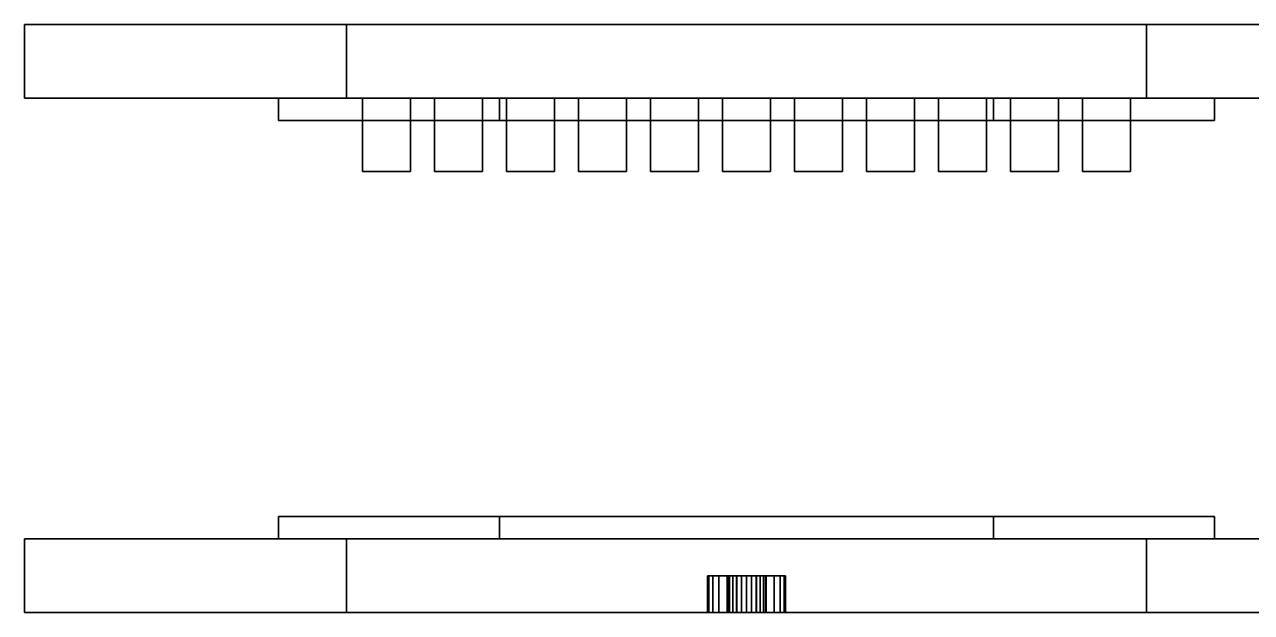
# Model space of a CAD drawing. Header units: metres. Extents: x -18.5 to -0.2, y 38.7 to 41.6.
# Drawn here: x -12.89 to -6.8, y 38.67 to 41.59 of the extents above; entities that cross this region are included whole.
import ezdxf

# ---------------------------------------------------------------- set-up
doc = ezdxf.new("R2010")
doc.units = ezdxf.units.M

msp = doc.modelspace()

# ---------------------------------------------------------------- linework, layer by layer
at = {"layer": '[Color_C01]'}
for points, invisible_edges in [([(-11.295, 41.5883, 17.3409), (-11.2152, 41.5883, 17.47), (-12.8945, 41.5883, 19.1494)], 3), ([(-12.8945, 41.5883, 19.1494), (-11.2152, 41.5883, 17.47), (-12.6057, 41.5883, 19.0202)], 13), ([(-12.8945, 41.5883, 19.1494), (-12.6057, 41.5883, 19.0202), (-5.7213, 41.5883, 19.1494)], 3), ([(-11.295, 41.5883, 17.3409), (-12.8945, 41.2229, 19.1494), (-11.295, 41.2229, 17.3409)], 1), ([(-12.8945, 41.2229, 19.1494), (-11.295, 41.5883, 17.3409), (-12.8945, 41.5883, 19.1494)], 1), ([(-5.7213, 41.5883, 19.1494), (-12.8945, 41.2229, 19.1494), (-12.8945, 41.5883, 19.1494)], 1), ([(-12.8945, 41.2229, 19.1494), (-5.7213, 41.5883, 19.1494), (-5.7213, 41.2229, 19.1494)], 1), ([(-6.0101, 41.5883, 19.0202), (-5.7213, 41.5883, 19.1494), (-12.6057, 41.5883, 19.0202)], 3), ([(-7.3208, 41.5883, 17.3409), (-7.4007, 41.5883, 17.47), (-11.295, 41.5883, 17.3409)], 3), ([(-11.2152, 41.5883, 17.47), (-11.295, 41.5883, 17.3409), (-7.4007, 41.5883, 17.47)], 3), ([(-7.3208, 41.2229, 17.3409), (-11.295, 41.5883, 17.3409), (-11.295, 41.2229, 17.3409)], 1), ([(-11.295, 41.5883, 17.3409), (-7.3208, 41.2229, 17.3409), (-7.3208, 41.5883, 17.3409)], 1), ([(-7.4007, 41.5883, 17.47), (-7.3208, 41.5883, 17.3409), (-5.7213, 41.5883, 19.1494)], 13), ([(-7.4007, 41.5883, 17.47), (-5.7213, 41.5883, 19.1494), (-6.0101, 41.5883, 19.0202)], 3), ([(-5.7213, 41.5883, 19.1494), (-7.3208, 41.2229, 17.3409), (-5.7213, 41.2229, 19.1494)], 1), ([(-7.3208, 41.2229, 17.3409), (-5.7213, 41.5883, 19.1494), (-7.3208, 41.5883, 17.3409)], 1), ([(-6.9826, 41.2229, 20.5516), (-7.3702, 41.2229, 20.6314), (-11.6332, 41.2229, 20.5516)], 3), ([(-11.6332, 41.2229, 20.5516), (-11.2456, 41.2229, 20.6314), (-10.5351, 41.2229, 21.0306)], 3), ([(-11.2456, 41.2229, 20.6314), (-11.6332, 41.2229, 20.5516), (-7.3702, 41.2229, 20.6314)], 3), ([(-6.9826, 41.1116, 20.5516), (-11.6332, 41.2229, 20.5516), (-11.6332, 41.1116, 20.5516)], 1), ([(-11.6332, 41.2229, 20.5516), (-6.9826, 41.1116, 20.5516), (-6.9826, 41.2229, 20.5516)], 1), ([(-10.5351, 41.2229, 21.0306), (-11.6332, 41.1116, 20.5516), (-11.6332, 41.2229, 20.5516)], 1), ([(-11.6332, 41.1116, 20.5516), (-10.5351, 41.2229, 21.0306), (-10.5351, 41.1116, 21.0306)], 1), ([(-10.5351, 41.2229, 21.0306), (-11.2456, 41.2229, 20.6314), (-10.5997, 41.2229, 20.9508)], 13), ([(-10.9767, 41.2229, 18.2451), (-11.2152, 40.8575, 18.2451), (-11.2152, 41.2229, 18.2451)], 1), ([(-11.2152, 40.8575, 18.2451), (-10.9767, 41.2229, 18.2451), (-10.9767, 40.8575, 18.2451)], 1), ([(-10.9767, 41.2229, 18.2451), (-11.2152, 41.2229, 17.47), (-10.9767, 41.2229, 17.47)], 1), ([(-11.2152, 41.2229, 17.47), (-10.9767, 41.2229, 18.2451), (-11.2152, 41.2229, 18.2451)], 1), ([(-11.2152, 41.2229, 17.47), (-11.2152, 40.8575, 18.2451), (-11.2152, 40.8575, 17.47)], 1), ([(-11.2152, 40.8575, 18.2451), (-11.2152, 41.2229, 17.47), (-11.2152, 41.2229, 18.2451)], 1), ([(-10.9767, 41.2229, 18.2451), (-10.9767, 40.8575, 17.47), (-10.9767, 40.8575, 18.2451)], 1), ([(-10.9767, 40.8575, 17.47), (-10.9767, 41.2229, 18.2451), (-10.9767, 41.2229, 17.47)], 1), ([(-10.6191, 41.2229, 18.2451), (-10.8575, 40.8575, 18.2451), (-10.8575, 41.2229, 18.2451)], 1), ([(-10.8575, 40.8575, 18.2451), (-10.6191, 41.2229, 18.2451), (-10.6191, 40.8575, 18.2451)], 1), ([(-10.6191, 41.2229, 18.2451), (-10.8575, 41.2229, 17.47), (-10.6191, 41.2229, 17.47)], 1), ([(-10.8575, 41.2229, 17.47), (-10.6191, 41.2229, 18.2451), (-10.8575, 41.2229, 18.2451)], 1), ([(-10.8575, 41.2229, 17.47), (-10.8575, 40.8575, 18.2451), (-10.8575, 40.8575, 17.47)], 1), ([(-10.8575, 40.8575, 18.2451), (-10.8575, 41.2229, 17.47), (-10.8575, 41.2229, 18.2451)], 1), ([(-10.6191, 41.2229, 18.2451), (-10.6191, 40.8575, 17.47), (-10.6191, 40.8575, 18.2451)], 1), ([(-10.6191, 40.8575, 17.47), (-10.6191, 41.2229, 18.2451), (-10.6191, 41.2229, 17.47)], 1), ([(-8.0161, 41.2229, 20.9508), (-8.0807, 41.2229, 21.0306), (-10.5997, 41.2229, 20.9508)], 3), ([(-10.5351, 41.2229, 21.0306), (-10.5997, 41.2229, 20.9508), (-8.0807, 41.2229, 21.0306)], 3), ([(-8.0807, 41.2229, 21.0306), (-10.5351, 41.1116, 21.0306), (-10.5351, 41.2229, 21.0306)], 1), ([(-10.5351, 41.1116, 21.0306), (-8.0807, 41.2229, 21.0306), (-8.0807, 41.1116, 21.0306)], 1), ([(-10.2615, 41.2229, 18.2451), (-10.4999, 40.8575, 18.2451), (-10.4999, 41.2229, 18.2451)], 1), ([(-10.4999, 40.8575, 18.2451), (-10.2615, 41.2229, 18.2451), (-10.2615, 40.8575, 18.2451)], 1), ([(-10.2615, 41.2229, 18.2451), (-10.4999, 41.2229, 17.47), (-10.2615, 41.2229, 17.47)], 1), ([(-10.4999, 41.2229, 17.47), (-10.2615, 41.2229, 18.2451), (-10.4999, 41.2229, 18.2451)], 1), ([(-10.4999, 41.2229, 17.47), (-10.4999, 40.8575, 18.2451), (-10.4999, 40.8575, 17.47)], 1), ([(-10.4999, 40.8575, 18.2451), (-10.4999, 41.2229, 17.47), (-10.4999, 41.2229, 18.2451)], 1), ([(-10.2615, 41.2229, 18.2451), (-10.2615, 40.8575, 17.47), (-10.2615, 40.8575, 18.2451)], 1), ([(-10.2615, 40.8575, 17.47), (-10.2615, 41.2229, 18.2451), (-10.2615, 41.2229, 17.47)], 1), ([(-9.9039, 41.2229, 18.2451), (-10.1423, 40.8575, 18.2451), (-10.1423, 41.2229, 18.2451)], 1), ([(-10.1423, 40.8575, 18.2451), (-9.9039, 41.2229, 18.2451), (-9.9039, 40.8575, 18.2451)], 1), ([(-9.9039, 41.2229, 18.2451), (-10.1423, 41.2229, 17.47), (-9.9039, 41.2229, 17.47)], 1), ([(-10.1423, 41.2229, 17.47), (-9.9039, 41.2229, 18.2451), (-10.1423, 41.2229, 18.2451)], 1), ([(-10.1423, 41.2229, 17.47), (-10.1423, 40.8575, 18.2451), (-10.1423, 40.8575, 17.47)], 1), ([(-10.1423, 40.8575, 18.2451), (-10.1423, 41.2229, 17.47), (-10.1423, 41.2229, 18.2451)], 1), ([(-9.9039, 41.2229, 18.2451), (-9.9039, 40.8575, 17.47), (-9.9039, 40.8575, 18.2451)], 1), ([(-9.9039, 40.8575, 17.47), (-9.9039, 41.2229, 18.2451), (-9.9039, 41.2229, 17.47)], 1), ([(-9.5463, 41.2229, 18.2451), (-9.7847, 40.8575, 18.2451), (-9.7847, 41.2229, 18.2451)], 1), ([(-9.7847, 40.8575, 18.2451), (-9.5463, 41.2229, 18.2451), (-9.5463, 40.8575, 18.2451)], 1), ([(-9.5463, 41.2229, 18.2451), (-9.7847, 41.2229, 17.47), (-9.5463, 41.2229, 17.47)], 1), ([(-9.7847, 41.2229, 17.47), (-9.5463, 41.2229, 18.2451), (-9.7847, 41.2229, 18.2451)], 1), ([(-9.7847, 41.2229, 17.47), (-9.7847, 40.8575, 18.2451), (-9.7847, 40.8575, 17.47)], 1), ([(-9.7847, 40.8575, 18.2451), (-9.7847, 41.2229, 17.47), (-9.7847, 41.2229, 18.2451)], 1), ([(-9.5463, 41.2229, 18.2451), (-9.5463, 40.8575, 17.47), (-9.5463, 40.8575, 18.2451)], 1), ([(-9.5463, 40.8575, 17.47), (-9.5463, 41.2229, 18.2451), (-9.5463, 41.2229, 17.47)], 1), ([(-9.1887, 41.2229, 18.2451), (-9.4271, 40.8575, 18.2451), (-9.4271, 41.2229, 18.2451)], 1), ([(-9.4271, 40.8575, 18.2451), (-9.1887, 41.2229, 18.2451), (-9.1887, 40.8575, 18.2451)], 1), ([(-9.4271, 41.2229, 17.47), (-9.4271, 40.8575, 18.2451), (-9.4271, 40.8575, 17.47)], 1), ([(-9.4271, 40.8575, 18.2451), (-9.4271, 41.2229, 17.47), (-9.4271, 41.2229, 18.2451)], 1), ([(-9.1887, 41.2229, 18.2451), (-9.4271, 41.2229, 17.47), (-9.1887, 41.2229, 17.47)], 1), ([(-9.4271, 41.2229, 17.47), (-9.1887, 41.2229, 18.2451), (-9.4271, 41.2229, 18.2451)], 1), ([(-9.1887, 41.2229, 18.2451), (-9.1887, 40.8575, 17.47), (-9.1887, 40.8575, 18.2451)], 1), ([(-9.1887, 40.8575, 17.47), (-9.1887, 41.2229, 18.2451), (-9.1887, 41.2229, 17.47)], 1), ([(-8.8311, 41.2229, 18.2451), (-9.0695, 40.8575, 18.2451), (-9.0695, 41.2229, 18.2451)], 1), ([(-9.0695, 40.8575, 18.2451), (-8.8311, 41.2229, 18.2451), (-8.8311, 40.8575, 18.2451)], 1), ([(-9.0695, 41.2229, 17.47), (-9.0695, 40.8575, 18.2451), (-9.0695, 40.8575, 17.47)], 1), ([(-9.0695, 40.8575, 18.2451), (-9.0695, 41.2229, 17.47), (-9.0695, 41.2229, 18.2451)], 1), ([(-8.8311, 41.2229, 18.2451), (-9.0695, 41.2229, 17.47), (-8.8311, 41.2229, 17.47)], 1), ([(-9.0695, 41.2229, 17.47), (-8.8311, 41.2229, 18.2451), (-9.0695, 41.2229, 18.2451)], 1), ([(-8.8311, 41.2229, 18.2451), (-8.8311, 40.8575, 17.47), (-8.8311, 40.8575, 18.2451)], 1), ([(-8.8311, 40.8575, 17.47), (-8.8311, 41.2229, 18.2451), (-8.8311, 41.2229, 17.47)], 1), ([(-8.4735, 41.2229, 18.2451), (-8.7119, 40.8575, 18.2451), (-8.7119, 41.2229, 18.2451)], 1), ([(-8.7119, 40.8575, 18.2451), (-8.4735, 41.2229, 18.2451), (-8.4735, 40.8575, 18.2451)], 1), ([(-8.7119, 41.2229, 17.47), (-8.7119, 40.8575, 18.2451), (-8.7119, 40.8575, 17.47)], 1), ([(-8.7119, 40.8575, 18.2451), (-8.7119, 41.2229, 17.47), (-8.7119, 41.2229, 18.2451)], 1), ([(-8.4735, 41.2229, 18.2451), (-8.7119, 41.2229, 17.47), (-8.4735, 41.2229, 17.47)], 1), ([(-8.7119, 41.2229, 17.47), (-8.4735, 41.2229, 18.2451), (-8.7119, 41.2229, 18.2451)], 1), ([(-8.4735, 41.2229, 18.2451), (-8.4735, 40.8575, 17.47), (-8.4735, 40.8575, 18.2451)], 1), ([(-8.4735, 40.8575, 17.47), (-8.4735, 41.2229, 18.2451), (-8.4735, 41.2229, 17.47)], 1), ([(-8.1159, 41.2229, 18.2451), (-8.3543, 40.8575, 18.2451), (-8.3543, 41.2229, 18.2451)], 1), ([(-8.3543, 40.8575, 18.2451), (-8.1159, 41.2229, 18.2451), (-8.1159, 40.8575, 18.2451)], 1), ([(-8.3543, 41.2229, 17.47), (-8.3543, 40.8575, 18.2451), (-8.3543, 40.8575, 17.47)], 1), ([(-8.3543, 40.8575, 18.2451), (-8.3543, 41.2229, 17.47), (-8.3543, 41.2229, 18.2451)], 1), ([(-8.1159, 41.2229, 18.2451), (-8.3543, 41.2229, 17.47), (-8.1159, 41.2229, 17.47)], 1), ([(-8.3543, 41.2229, 17.47), (-8.1159, 41.2229, 18.2451), (-8.3543, 41.2229, 18.2451)], 1), ([(-8.1159, 41.2229, 18.2451), (-8.1159, 40.8575, 17.47), (-8.1159, 40.8575, 18.2451)], 1), ([(-8.1159, 40.8575, 17.47), (-8.1159, 41.2229, 18.2451), (-8.1159, 41.2229, 17.47)], 1), ([(-7.3702, 41.2229, 20.6314), (-6.9826, 41.2229, 20.5516), (-8.0807, 41.2229, 21.0306)], 13), ([(-7.3702, 41.2229, 20.6314), (-8.0807, 41.2229, 21.0306), (-8.0161, 41.2229, 20.9508)], 3), ([(-6.9826, 41.2229, 20.5516), (-8.0807, 41.1116, 21.0306), (-8.0807, 41.2229, 21.0306)], 1), ([(-8.0807, 41.1116, 21.0306), (-6.9826, 41.2229, 20.5516), (-6.9826, 41.1116, 20.5516)], 1), ([(-7.7583, 41.2229, 18.2451), (-7.9967, 40.8575, 18.2451), (-7.9967, 41.2229, 18.2451)], 1), ([(-7.9967, 40.8575, 18.2451), (-7.7583, 41.2229, 18.2451), (-7.7583, 40.8575, 18.2451)], 1), ([(-7.9967, 41.2229, 17.47), (-7.9967, 40.8575, 18.2451), (-7.9967, 40.8575, 17.47)], 1), ([(-7.9967, 40.8575, 18.2451), (-7.9967, 41.2229, 17.47), (-7.9967, 41.2229, 18.2451)], 1), ([(-7.7583, 41.2229, 18.2451), (-7.9967, 41.2229, 17.47), (-7.7583, 41.2229, 17.47)], 1), ([(-7.9967, 41.2229, 17.47), (-7.7583, 41.2229, 18.2451), (-7.9967, 41.2229, 18.2451)], 1), ([(-7.7583, 41.2229, 18.2451), (-7.7583, 40.8575, 17.47), (-7.7583, 40.8575, 18.2451)], 1), ([(-7.7583, 40.8575, 17.47), (-7.7583, 41.2229, 18.2451), (-7.7583, 41.2229, 17.47)], 1), ([(-7.4007, 41.2229, 18.2451), (-7.6391, 40.8575, 18.2451), (-7.6391, 41.2229, 18.2451)], 1), ([(-7.6391, 40.8575, 18.2451), (-7.4007, 41.2229, 18.2451), (-7.4007, 40.8575, 18.2451)], 1), ([(-7.4007, 41.2229, 18.2451), (-7.6391, 41.2229, 17.47), (-7.4007, 41.2229, 17.47)], 1), ([(-7.6391, 41.2229, 17.47), (-7.4007, 41.2229, 18.2451), (-7.6391, 41.2229, 18.2451)], 1), ([(-7.6391, 41.2229, 17.47), (-7.6391, 40.8575, 18.2451), (-7.6391, 40.8575, 17.47)], 1), ([(-7.6391, 40.8575, 18.2451), (-7.6391, 41.2229, 17.47), (-7.6391, 41.2229, 18.2451)], 1), ([(-7.4007, 41.2229, 18.2451), (-7.4007, 40.8575, 17.47), (-7.4007, 40.8575, 18.2451)], 1), ([(-7.4007, 40.8575, 17.47), (-7.4007, 41.2229, 18.2451), (-7.4007, 41.2229, 17.47)], 1), ([(-11.2152, 40.8575, 18.2451), (-10.9767, 40.8575, 17.47), (-11.2152, 40.8575, 17.47)], 1), ([(-10.9767, 40.8575, 17.47), (-11.2152, 40.8575, 18.2451), (-10.9767, 40.8575, 18.2451)], 1), ([(-10.8575, 40.8575, 18.2451), (-10.6191, 40.8575, 17.47), (-10.8575, 40.8575, 17.47)], 1), ([(-10.6191, 40.8575, 17.47), (-10.8575, 40.8575, 18.2451), (-10.6191, 40.8575, 18.2451)], 1), ([(-10.4999, 40.8575, 18.2451), (-10.2615, 40.8575, 17.47), (-10.4999, 40.8575, 17.47)], 1), ([(-10.2615, 40.8575, 17.47), (-10.4999, 40.8575, 18.2451), (-10.2615, 40.8575, 18.2451)], 1), ([(-10.1423, 40.8575, 18.2451), (-9.9039, 40.8575, 17.47), (-10.1423, 40.8575, 17.47)], 1), ([(-9.9039, 40.8575, 17.47), (-10.1423, 40.8575, 18.2451), (-9.9039, 40.8575, 18.2451)], 1), ([(-9.7847, 40.8575, 18.2451), (-9.5463, 40.8575, 17.47), (-9.7847, 40.8575, 17.47)], 1), ([(-9.5463, 40.8575, 17.47), (-9.7847, 40.8575, 18.2451), (-9.5463, 40.8575, 18.2451)], 1), ([(-9.4271, 40.8575, 18.2451), (-9.1887, 40.8575, 17.47), (-9.4271, 40.8575, 17.47)], 1), ([(-9.1887, 40.8575, 17.47), (-9.4271, 40.8575, 18.2451), (-9.1887, 40.8575, 18.2451)], 1), ([(-9.0695, 40.8575, 18.2451), (-8.8311, 40.8575, 17.47), (-9.0695, 40.8575, 17.47)], 1), ([(-8.8311, 40.8575, 17.47), (-9.0695, 40.8575, 18.2451), (-8.8311, 40.8575, 18.2451)], 1), ([(-8.7119, 40.8575, 18.2451), (-8.4735, 40.8575, 17.47), (-8.7119, 40.8575, 17.47)], 1), ([(-8.4735, 40.8575, 17.47), (-8.7119, 40.8575, 18.2451), (-8.4735, 40.8575, 18.2451)], 1), ([(-8.3543, 40.8575, 18.2451), (-8.1159, 40.8575, 17.47), (-8.3543, 40.8575, 17.47)], 1), ([(-8.1159, 40.8575, 17.47), (-8.3543, 40.8575, 18.2451), (-8.1159, 40.8575, 18.2451)], 1), ([(-7.9967, 40.8575, 18.2451), (-7.7583, 40.8575, 17.47), (-7.9967, 40.8575, 17.47)], 1), ([(-7.7583, 40.8575, 17.47), (-7.9967, 40.8575, 18.2451), (-7.7583, 40.8575, 18.2451)], 1), ([(-7.6391, 40.8575, 18.2451), (-7.4007, 40.8575, 17.47), (-7.6391, 40.8575, 17.47)], 1), ([(-7.4007, 40.8575, 17.47), (-7.6391, 40.8575, 18.2451), (-7.4007, 40.8575, 18.2451)], 1), ([(-6.9826, 39.0306, 20.5516), (-11.6332, 39.1419, 20.5516), (-11.6332, 39.0306, 20.5516)], 1), ([(-11.6332, 39.1419, 20.5516), (-6.9826, 39.0306, 20.5516), (-6.9826, 39.1419, 20.5516)], 1), ([(-10.5351, 39.1419, 21.0306), (-11.6332, 39.0306, 20.5516), (-11.6332, 39.1419, 20.5516)], 1), ([(-11.6332, 39.0306, 20.5516), (-10.5351, 39.1419, 21.0306), (-10.5351, 39.0306, 21.0306)], 1), ([(-8.0807, 39.1419, 21.0306), (-10.5351, 39.0306, 21.0306), (-10.5351, 39.1419, 21.0306)], 1), ([(-10.5351, 39.0306, 21.0306), (-8.0807, 39.1419, 21.0306), (-8.0807, 39.0306, 21.0306)], 1), ([(-6.9826, 39.1419, 20.5516), (-8.0807, 39.0306, 21.0306), (-8.0807, 39.1419, 21.0306)], 1), ([(-8.0807, 39.0306, 21.0306), (-6.9826, 39.1419, 20.5516), (-6.9826, 39.0306, 20.5516)], 1), ([(-11.295, 39.0306, 17.3409), (-12.8945, 38.6652, 19.1494), (-11.295, 38.6652, 17.3409)], 1), ([(-12.8945, 38.6652, 19.1494), (-11.295, 39.0306, 17.3409), (-12.8945, 39.0306, 19.1494)], 1), ([(-5.7213, 39.0306, 19.1494), (-12.8945, 38.6652, 19.1494), (-12.8945, 39.0306, 19.1494)], 1), ([(-12.8945, 38.6652, 19.1494), (-5.7213, 39.0306, 19.1494), (-5.7213, 38.6652, 19.1494)], 1), ([(-11.6332, 39.0306, 20.5516), (-11.2456, 39.0306, 20.6314), (-6.9826, 39.0306, 20.5516)], 3), ([(-11.2456, 39.0306, 20.6314), (-11.6332, 39.0306, 20.5516), (-10.5351, 39.0306, 21.0306)], 13), ([(-7.3208, 38.6652, 17.3409), (-11.295, 39.0306, 17.3409), (-11.295, 38.6652, 17.3409)], 1), ([(-11.295, 39.0306, 17.3409), (-7.3208, 38.6652, 17.3409), (-7.3208, 39.0306, 17.3409)], 1), ([(-11.2456, 39.0306, 20.6314), (-10.5351, 39.0306, 21.0306), (-10.5997, 39.0306, 20.9508)], 3), ([(-7.3702, 39.0306, 20.6314), (-6.9826, 39.0306, 20.5516), (-11.2456, 39.0306, 20.6314)], 3), ([(-10.5997, 39.0306, 20.9508), (-10.5351, 39.0306, 21.0306), (-8.0161, 39.0306, 20.9508)], 3), ([(-8.0807, 39.0306, 21.0306), (-8.0161, 39.0306, 20.9508), (-10.5351, 39.0306, 21.0306)], 3), ([(-6.9826, 39.0306, 20.5516), (-7.3702, 39.0306, 20.6314), (-8.0807, 39.0306, 21.0306)], 3), ([(-8.0807, 39.0306, 21.0306), (-7.3702, 39.0306, 20.6314), (-8.0161, 39.0306, 20.9508)], 13), ([(-5.7213, 39.0306, 19.1494), (-7.3208, 38.6652, 17.3409), (-5.7213, 38.6652, 19.1494)], 1), ([(-7.3208, 38.6652, 17.3409), (-5.7213, 39.0306, 19.1494), (-7.3208, 39.0306, 17.3409)], 1), ([(-9.5017, 38.8479, 16.8241), (-9.4951, 38.6652, 16.8743), (-9.5017, 38.6652, 16.8241)], 1), ([(-9.4951, 38.6652, 16.8743), (-9.5017, 38.8479, 16.8241), (-9.4951, 38.8479, 16.8743)], 1), ([(-9.4951, 38.8479, 16.774), (-9.5017, 38.6652, 16.8241), (-9.4951, 38.6652, 16.774)], 1), ([(-9.5017, 38.6652, 16.8241), (-9.4951, 38.8479, 16.774), (-9.5017, 38.8479, 16.8241)], 1), ([(-9.4951, 38.8479, 16.8743), (-9.4757, 38.6652, 16.921), (-9.4951, 38.6652, 16.8743)], 1), ([(-9.4757, 38.6652, 16.921), (-9.4951, 38.8479, 16.8743), (-9.4757, 38.8479, 16.921)], 1), ([(-9.4757, 38.8479, 16.7272), (-9.4951, 38.6652, 16.774), (-9.4757, 38.6652, 16.7272)], 1), ([(-9.4951, 38.6652, 16.774), (-9.4757, 38.8479, 16.7272), (-9.4951, 38.8479, 16.774)], 1), ([(-9.4757, 38.8479, 16.921), (-9.4449, 38.6652, 16.9611), (-9.4757, 38.6652, 16.921)], 1), ([(-9.4449, 38.6652, 16.9611), (-9.4757, 38.8479, 16.921), (-9.4449, 38.8479, 16.9611)], 1), ([(-9.4449, 38.8479, 16.6871), (-9.4757, 38.6652, 16.7272), (-9.4449, 38.6652, 16.6871)], 1), ([(-9.4757, 38.6652, 16.7272), (-9.4449, 38.8479, 16.6871), (-9.4757, 38.8479, 16.7272)], 1), ([(-9.4048, 38.8479, 16.9919), (-9.4449, 38.6652, 16.9611), (-9.4449, 38.8479, 16.9611)], 1), ([(-9.4449, 38.6652, 16.9611), (-9.4048, 38.8479, 16.9919), (-9.4048, 38.6652, 16.9919)], 1), ([(-9.4048, 38.6652, 16.6563), (-9.4449, 38.8479, 16.6871), (-9.4449, 38.6652, 16.6871)], 1), ([(-9.4449, 38.8479, 16.6871), (-9.4048, 38.6652, 16.6563), (-9.4048, 38.8479, 16.6563)], 1), ([(-9.3581, 38.8479, 17.0113), (-9.4048, 38.6652, 16.9919), (-9.4048, 38.8479, 16.9919)], 1), ([(-9.4048, 38.6652, 16.9919), (-9.3581, 38.8479, 17.0113), (-9.3581, 38.6652, 17.0113)], 1), ([(-9.3581, 38.6652, 16.637), (-9.4048, 38.8479, 16.6563), (-9.4048, 38.6652, 16.6563)], 1), ([(-9.4048, 38.8479, 16.6563), (-9.3581, 38.6652, 16.637), (-9.3581, 38.8479, 16.637)], 1), ([(-9.3079, 38.8479, 17.0179), (-9.3581, 38.6652, 17.0113), (-9.3581, 38.8479, 17.0113)], 1), ([(-9.3581, 38.6652, 17.0113), (-9.3079, 38.8479, 17.0179), (-9.3079, 38.6652, 17.0179)], 1), ([(-9.3079, 38.6652, 16.6304), (-9.3581, 38.8479, 16.637), (-9.3581, 38.6652, 16.637)], 1), ([(-9.3581, 38.8479, 16.637), (-9.3079, 38.6652, 16.6304), (-9.3079, 38.8479, 16.6304)], 1), ([(-9.2578, 38.8479, 17.0113), (-9.3079, 38.6652, 17.0179), (-9.3079, 38.8479, 17.0179)], 1), ([(-9.3079, 38.6652, 17.0179), (-9.2578, 38.8479, 17.0113), (-9.2578, 38.6652, 17.0113)], 1), ([(-9.2578, 38.6652, 16.637), (-9.3079, 38.8479, 16.6304), (-9.3079, 38.6652, 16.6304)], 1), ([(-9.3079, 38.8479, 16.6304), (-9.2578, 38.6652, 16.637), (-9.2578, 38.8479, 16.637)], 1), ([(-9.211, 38.6652, 16.6563), (-9.2578, 38.8479, 16.637), (-9.2578, 38.6652, 16.637)], 1), ([(-9.2578, 38.8479, 16.637), (-9.211, 38.6652, 16.6563), (-9.211, 38.8479, 16.6563)], 1), ([(-9.211, 38.8479, 16.9919), (-9.2578, 38.6652, 17.0113), (-9.2578, 38.8479, 17.0113)], 1), ([(-9.2578, 38.6652, 17.0113), (-9.211, 38.8479, 16.9919), (-9.211, 38.6652, 16.9919)], 1), ([(-9.1709, 38.6652, 16.6871), (-9.211, 38.8479, 16.6563), (-9.211, 38.6652, 16.6563)], 1), ([(-9.211, 38.8479, 16.6563), (-9.1709, 38.6652, 16.6871), (-9.1709, 38.8479, 16.6871)], 1), ([(-9.1709, 38.8479, 16.9611), (-9.211, 38.6652, 16.9919), (-9.211, 38.8479, 16.9919)], 1), ([(-9.211, 38.6652, 16.9919), (-9.1709, 38.8479, 16.9611), (-9.1709, 38.6652, 16.9611)], 1), ([(-9.1401, 38.8479, 16.7272), (-9.1709, 38.6652, 16.6871), (-9.1401, 38.6652, 16.7272)], 1), ([(-9.1709, 38.6652, 16.6871), (-9.1401, 38.8479, 16.7272), (-9.1709, 38.8479, 16.6871)], 1), ([(-9.1709, 38.8479, 16.9611), (-9.1401, 38.6652, 16.921), (-9.1709, 38.6652, 16.9611)], 1), ([(-9.1401, 38.6652, 16.921), (-9.1709, 38.8479, 16.9611), (-9.1401, 38.8479, 16.921)], 1), ([(-9.1207, 38.8479, 16.774), (-9.1401, 38.6652, 16.7272), (-9.1207, 38.6652, 16.774)], 1), ([(-9.1401, 38.6652, 16.7272), (-9.1207, 38.8479, 16.774), (-9.1401, 38.8479, 16.7272)], 1), ([(-9.1401, 38.8479, 16.921), (-9.1207, 38.6652, 16.8743), (-9.1401, 38.6652, 16.921)], 1), ([(-9.1207, 38.6652, 16.8743), (-9.1401, 38.8479, 16.921), (-9.1207, 38.8479, 16.8743)], 1), ([(-9.1141, 38.8479, 16.8241), (-9.1207, 38.6652, 16.774), (-9.1141, 38.6652, 16.8241)], 1), ([(-9.1207, 38.6652, 16.774), (-9.1141, 38.8479, 16.8241), (-9.1207, 38.8479, 16.774)], 1), ([(-9.1207, 38.8479, 16.8743), (-9.1141, 38.6652, 16.8241), (-9.1207, 38.6652, 16.8743)], 1), ([(-9.1141, 38.6652, 16.8241), (-9.1207, 38.8479, 16.8743), (-9.1141, 38.8479, 16.8241)], 1), ([(-11.2152, 38.6652, 17.47), (-11.295, 38.6652, 17.3409), (-12.8945, 38.6652, 19.1494)], 13), ([(-11.2152, 38.6652, 17.47), (-12.8945, 38.6652, 19.1494), (-12.6057, 38.6652, 19.0202)], 3), ([(-12.6057, 38.6652, 19.0202), (-12.8945, 38.6652, 19.1494), (-6.0101, 38.6652, 19.0202)], 3), ([(-5.7213, 38.6652, 19.1494), (-6.0101, 38.6652, 19.0202), (-12.8945, 38.6652, 19.1494)], 3), ([(-11.295, 38.6652, 17.3409), (-11.2152, 38.6652, 17.47), (-7.3208, 38.6652, 17.3409)], 3), ([(-7.4007, 38.6652, 17.47), (-7.3208, 38.6652, 17.3409), (-11.2152, 38.6652, 17.47)], 3), ([(-9.3918, 38.6652, 16.7757), (-9.4951, 38.6652, 16.774), (-9.5017, 38.6652, 16.8241)], 13), ([(-9.3918, 38.6652, 16.7757), (-9.5017, 38.6652, 16.8241), (-9.4015, 38.6652, 16.7991)], 3), ([(-9.4015, 38.6652, 16.7991), (-9.5017, 38.6652, 16.8241), (-9.4048, 38.6652, 16.8241)], 3), ([(-9.4048, 38.6652, 16.8241), (-9.5017, 38.6652, 16.8241), (-9.4951, 38.6652, 16.8743)], 13), ([(-9.333, 38.6652, 16.7305), (-9.4757, 38.6652, 16.7272), (-9.4951, 38.6652, 16.774)], 13), ([(-9.333, 38.6652, 16.7305), (-9.4951, 38.6652, 16.774), (-9.3563, 38.6652, 16.7402)], 3), ([(-9.3563, 38.6652, 16.7402), (-9.4951, 38.6652, 16.774), (-9.3764, 38.6652, 16.7556)], 3), ([(-9.3764, 38.6652, 16.7556), (-9.4951, 38.6652, 16.774), (-9.3918, 38.6652, 16.7757)], 3), ([(-9.4048, 38.6652, 16.8241), (-9.4951, 38.6652, 16.8743), (-9.4015, 38.6652, 16.8492)], 3), ([(-9.4015, 38.6652, 16.8492), (-9.4951, 38.6652, 16.8743), (-9.3918, 38.6652, 16.8726)], 3), ([(-9.3918, 38.6652, 16.8726), (-9.4951, 38.6652, 16.8743), (-9.3764, 38.6652, 16.8926)], 3), ([(-9.3764, 38.6652, 16.8926), (-9.4951, 38.6652, 16.8743), (-9.4757, 38.6652, 16.921)], 13), ([(-9.4757, 38.6652, 16.7272), (-9.333, 38.6652, 16.7305), (-9.3079, 38.6652, 16.7272)], 13), ([(-9.3764, 38.6652, 16.8926), (-9.4757, 38.6652, 16.921), (-9.3563, 38.6652, 16.908)], 3), ([(-9.3563, 38.6652, 16.908), (-9.4757, 38.6652, 16.921), (-9.333, 38.6652, 16.9177)], 3), ([(-9.333, 38.6652, 16.9177), (-9.4757, 38.6652, 16.921), (-9.3079, 38.6652, 16.921)], 3), ([(-9.3079, 38.6652, 16.921), (-9.4757, 38.6652, 16.921), (-9.4449, 38.6652, 16.9611)], 13), ([(-9.1401, 38.6652, 16.7272), (-9.4449, 38.6652, 16.6871), (-9.4757, 38.6652, 16.7272)], 13), ([(-9.1401, 38.6652, 16.7272), (-9.4757, 38.6652, 16.7272), (-9.3079, 38.6652, 16.7272)], 15), ([(-9.3079, 38.6652, 16.921), (-9.4449, 38.6652, 16.9611), (-9.1401, 38.6652, 16.921)], 15), ([(-9.1401, 38.6652, 16.921), (-9.4449, 38.6652, 16.9611), (-9.1709, 38.6652, 16.9611)], 3), ([(-9.1709, 38.6652, 16.9611), (-9.4449, 38.6652, 16.9611), (-9.211, 38.6652, 16.9919)], 3), ([(-9.211, 38.6652, 16.9919), (-9.4449, 38.6652, 16.9611), (-9.4048, 38.6652, 16.9919)], 13), ([(-9.211, 38.6652, 16.6563), (-9.4048, 38.6652, 16.6563), (-9.4449, 38.6652, 16.6871)], 13), ([(-9.211, 38.6652, 16.6563), (-9.4449, 38.6652, 16.6871), (-9.1709, 38.6652, 16.6871)], 3), ([(-9.1709, 38.6652, 16.6871), (-9.4449, 38.6652, 16.6871), (-9.1401, 38.6652, 16.7272)], 3), ([(-9.211, 38.6652, 16.9919), (-9.4048, 38.6652, 16.9919), (-9.3581, 38.6652, 17.0113)], 13), ([(-9.211, 38.6652, 16.6563), (-9.3581, 38.6652, 16.637), (-9.4048, 38.6652, 16.6563)], 13), ([(-9.211, 38.6652, 16.9919), (-9.3581, 38.6652, 17.0113), (-9.2578, 38.6652, 17.0113)], 3), ([(-9.2578, 38.6652, 17.0113), (-9.3581, 38.6652, 17.0113), (-9.3079, 38.6652, 17.0179)], 1), ([(-9.3581, 38.6652, 16.637), (-9.2578, 38.6652, 16.637), (-9.3079, 38.6652, 16.6304)], 1), ([(-9.2578, 38.6652, 16.637), (-9.3581, 38.6652, 16.637), (-9.211, 38.6652, 16.6563)], 3), ([(-9.1401, 38.6652, 16.7272), (-9.3079, 38.6652, 16.7272), (-9.2828, 38.6652, 16.7305)], 13), ([(-9.1401, 38.6652, 16.921), (-9.2828, 38.6652, 16.9177), (-9.3079, 38.6652, 16.921)], 13), ([(-9.1401, 38.6652, 16.7272), (-9.2828, 38.6652, 16.7305), (-9.1207, 38.6652, 16.774)], 3), ([(-9.1207, 38.6652, 16.774), (-9.2828, 38.6652, 16.7305), (-9.2595, 38.6652, 16.7402)], 13), ([(-9.1401, 38.6652, 16.921), (-9.2595, 38.6652, 16.908), (-9.2828, 38.6652, 16.9177)], 13), ([(-9.1207, 38.6652, 16.774), (-9.2595, 38.6652, 16.7402), (-9.2394, 38.6652, 16.7556)], 13), ([(-9.1401, 38.6652, 16.921), (-9.2394, 38.6652, 16.8926), (-9.2595, 38.6652, 16.908)], 13), ([(-9.1207, 38.6652, 16.774), (-9.2394, 38.6652, 16.7556), (-9.224, 38.6652, 16.7757)], 13), ([(-9.1207, 38.6652, 16.8743), (-9.224, 38.6652, 16.8726), (-9.2394, 38.6652, 16.8926)], 13), ([(-9.1207, 38.6652, 16.8743), (-9.2394, 38.6652, 16.8926), (-9.1401, 38.6652, 16.921)], 3), ([(-9.1207, 38.6652, 16.774), (-9.224, 38.6652, 16.7757), (-9.1141, 38.6652, 16.8241)], 3), ([(-9.1141, 38.6652, 16.8241), (-9.224, 38.6652, 16.7757), (-9.2143, 38.6652, 16.7991)], 13), ([(-9.1207, 38.6652, 16.8743), (-9.2143, 38.6652, 16.8492), (-9.224, 38.6652, 16.8726)], 13), ([(-9.1141, 38.6652, 16.8241), (-9.2143, 38.6652, 16.7991), (-9.211, 38.6652, 16.8241)], 13), ([(-9.1141, 38.6652, 16.8241), (-9.211, 38.6652, 16.8241), (-9.2143, 38.6652, 16.8492)], 13), ([(-9.1141, 38.6652, 16.8241), (-9.2143, 38.6652, 16.8492), (-9.1207, 38.6652, 16.8743)], 3), ([(-7.3208, 38.6652, 17.3409), (-7.4007, 38.6652, 17.47), (-5.7213, 38.6652, 19.1494)], 3), ([(-5.7213, 38.6652, 19.1494), (-7.4007, 38.6652, 17.47), (-6.0101, 38.6652, 19.0202)], 13)]:
    msp.add_3dface(points, dxfattribs=dict(at, invisible_edges=invisible_edges))
at = {"layer": 'White'}
for points, invisible_edges in [([(-9.211, 38.8479, 16.8241), (-9.4015, 38.8479, 16.7991), (-9.4048, 38.8479, 16.8241)], 13), ([(-9.211, 38.8479, 16.8241), (-9.4048, 38.8479, 16.8241), (-9.2143, 38.8479, 16.8492)], 3), ([(-9.2143, 38.8479, 16.8492), (-9.4048, 38.8479, 16.8241), (-9.4015, 38.8479, 16.8492)], 13), ([(-9.4048, 38.8479, 16.8241), (-9.4015, 38.6652, 16.7991), (-9.4048, 38.6652, 16.8241)], 1), ([(-9.4015, 38.6652, 16.7991), (-9.4048, 38.8479, 16.8241), (-9.4015, 38.8479, 16.7991)], 1), ([(-9.4015, 38.8479, 16.8492), (-9.4048, 38.6652, 16.8241), (-9.4015, 38.6652, 16.8492)], 1), ([(-9.4048, 38.6652, 16.8241), (-9.4015, 38.8479, 16.8492), (-9.4048, 38.8479, 16.8241)], 1), ([(-9.224, 38.8479, 16.7757), (-9.3918, 38.8479, 16.7757), (-9.4015, 38.8479, 16.7991)], 13), ([(-9.224, 38.8479, 16.7757), (-9.4015, 38.8479, 16.7991), (-9.2143, 38.8479, 16.7991)], 3), ([(-9.2143, 38.8479, 16.7991), (-9.4015, 38.8479, 16.7991), (-9.211, 38.8479, 16.8241)], 3), ([(-9.2143, 38.8479, 16.8492), (-9.4015, 38.8479, 16.8492), (-9.224, 38.8479, 16.8726)], 3), ([(-9.224, 38.8479, 16.8726), (-9.4015, 38.8479, 16.8492), (-9.3918, 38.8479, 16.8726)], 13), ([(-9.4015, 38.8479, 16.7991), (-9.3918, 38.6652, 16.7757), (-9.4015, 38.6652, 16.7991)], 1), ([(-9.3918, 38.6652, 16.7757), (-9.4015, 38.8479, 16.7991), (-9.3918, 38.8479, 16.7757)], 1), ([(-9.3918, 38.8479, 16.8726), (-9.4015, 38.6652, 16.8492), (-9.3918, 38.6652, 16.8726)], 1), ([(-9.4015, 38.6652, 16.8492), (-9.3918, 38.8479, 16.8726), (-9.4015, 38.8479, 16.8492)], 1), ([(-9.2394, 38.8479, 16.7556), (-9.3764, 38.8479, 16.7556), (-9.3918, 38.8479, 16.7757)], 13), ([(-9.2394, 38.8479, 16.7556), (-9.3918, 38.8479, 16.7757), (-9.224, 38.8479, 16.7757)], 3), ([(-9.224, 38.8479, 16.8726), (-9.3918, 38.8479, 16.8726), (-9.3764, 38.8479, 16.8926)], 13), ([(-9.3918, 38.8479, 16.7757), (-9.3764, 38.6652, 16.7556), (-9.3918, 38.6652, 16.7757)], 1), ([(-9.3764, 38.6652, 16.7556), (-9.3918, 38.8479, 16.7757), (-9.3764, 38.8479, 16.7556)], 1), ([(-9.3764, 38.8479, 16.8926), (-9.3918, 38.6652, 16.8726), (-9.3764, 38.6652, 16.8926)], 1), ([(-9.3918, 38.6652, 16.8726), (-9.3764, 38.8479, 16.8926), (-9.3918, 38.8479, 16.8726)], 1), ([(-9.2595, 38.8479, 16.7402), (-9.3563, 38.8479, 16.7402), (-9.3764, 38.8479, 16.7556)], 13), ([(-9.2595, 38.8479, 16.7402), (-9.3764, 38.8479, 16.7556), (-9.2394, 38.8479, 16.7556)], 3), ([(-9.224, 38.8479, 16.8726), (-9.3764, 38.8479, 16.8926), (-9.2394, 38.8479, 16.8926)], 3), ([(-9.2394, 38.8479, 16.8926), (-9.3764, 38.8479, 16.8926), (-9.3563, 38.8479, 16.908)], 13), ([(-9.3563, 38.8479, 16.7402), (-9.3764, 38.6652, 16.7556), (-9.3764, 38.8479, 16.7556)], 1), ([(-9.3764, 38.6652, 16.7556), (-9.3563, 38.8479, 16.7402), (-9.3563, 38.6652, 16.7402)], 1), ([(-9.3563, 38.6652, 16.908), (-9.3764, 38.8479, 16.8926), (-9.3764, 38.6652, 16.8926)], 1), ([(-9.3764, 38.8479, 16.8926), (-9.3563, 38.6652, 16.908), (-9.3563, 38.8479, 16.908)], 1), ([(-9.2828, 38.8479, 16.7305), (-9.333, 38.8479, 16.7305), (-9.3563, 38.8479, 16.7402)], 13), ([(-9.2828, 38.8479, 16.7305), (-9.3563, 38.8479, 16.7402), (-9.2595, 38.8479, 16.7402)], 3), ([(-9.2394, 38.8479, 16.8926), (-9.3563, 38.8479, 16.908), (-9.2595, 38.8479, 16.908)], 3), ([(-9.2595, 38.8479, 16.908), (-9.3563, 38.8479, 16.908), (-9.333, 38.8479, 16.9177)], 13), ([(-9.333, 38.8479, 16.7305), (-9.3563, 38.6652, 16.7402), (-9.3563, 38.8479, 16.7402)], 1), ([(-9.3563, 38.6652, 16.7402), (-9.333, 38.8479, 16.7305), (-9.333, 38.6652, 16.7305)], 1), ([(-9.333, 38.6652, 16.9177), (-9.3563, 38.8479, 16.908), (-9.3563, 38.6652, 16.908)], 1), ([(-9.3563, 38.8479, 16.908), (-9.333, 38.6652, 16.9177), (-9.333, 38.8479, 16.9177)], 1), ([(-9.333, 38.8479, 16.7305), (-9.2828, 38.8479, 16.7305), (-9.3079, 38.8479, 16.7272)], 1), ([(-9.2595, 38.8479, 16.908), (-9.333, 38.8479, 16.9177), (-9.2828, 38.8479, 16.9177)], 3), ([(-9.2828, 38.8479, 16.9177), (-9.333, 38.8479, 16.9177), (-9.3079, 38.8479, 16.921)], 1), ([(-9.3079, 38.6652, 16.921), (-9.333, 38.8479, 16.9177), (-9.333, 38.6652, 16.9177)], 1), ([(-9.333, 38.8479, 16.9177), (-9.3079, 38.6652, 16.921), (-9.3079, 38.8479, 16.921)], 1), ([(-9.3079, 38.8479, 16.7272), (-9.333, 38.6652, 16.7305), (-9.333, 38.8479, 16.7305)], 1), ([(-9.333, 38.6652, 16.7305), (-9.3079, 38.8479, 16.7272), (-9.3079, 38.6652, 16.7272)], 1), ([(-9.2828, 38.6652, 16.9177), (-9.3079, 38.8479, 16.921), (-9.3079, 38.6652, 16.921)], 1), ([(-9.3079, 38.8479, 16.921), (-9.2828, 38.6652, 16.9177), (-9.2828, 38.8479, 16.9177)], 1), ([(-9.2828, 38.8479, 16.7305), (-9.3079, 38.6652, 16.7272), (-9.3079, 38.8479, 16.7272)], 1), ([(-9.3079, 38.6652, 16.7272), (-9.2828, 38.8479, 16.7305), (-9.2828, 38.6652, 16.7305)], 1), ([(-9.2595, 38.6652, 16.908), (-9.2828, 38.8479, 16.9177), (-9.2828, 38.6652, 16.9177)], 1), ([(-9.2828, 38.8479, 16.9177), (-9.2595, 38.6652, 16.908), (-9.2595, 38.8479, 16.908)], 1), ([(-9.2595, 38.8479, 16.7402), (-9.2828, 38.6652, 16.7305), (-9.2828, 38.8479, 16.7305)], 1), ([(-9.2828, 38.6652, 16.7305), (-9.2595, 38.8479, 16.7402), (-9.2595, 38.6652, 16.7402)], 1), ([(-9.2394, 38.6652, 16.8926), (-9.2595, 38.8479, 16.908), (-9.2595, 38.6652, 16.908)], 1), ([(-9.2595, 38.8479, 16.908), (-9.2394, 38.6652, 16.8926), (-9.2394, 38.8479, 16.8926)], 1), ([(-9.2394, 38.8479, 16.7556), (-9.2595, 38.6652, 16.7402), (-9.2595, 38.8479, 16.7402)], 1), ([(-9.2595, 38.6652, 16.7402), (-9.2394, 38.8479, 16.7556), (-9.2394, 38.6652, 16.7556)], 1), ([(-9.224, 38.8479, 16.8726), (-9.2394, 38.6652, 16.8926), (-9.224, 38.6652, 16.8726)], 1), ([(-9.2394, 38.6652, 16.8926), (-9.224, 38.8479, 16.8726), (-9.2394, 38.8479, 16.8926)], 1), ([(-9.2394, 38.8479, 16.7556), (-9.224, 38.6652, 16.7757), (-9.2394, 38.6652, 16.7556)], 1), ([(-9.224, 38.6652, 16.7757), (-9.2394, 38.8479, 16.7556), (-9.224, 38.8479, 16.7757)], 1), ([(-9.2143, 38.8479, 16.8492), (-9.224, 38.6652, 16.8726), (-9.2143, 38.6652, 16.8492)], 1), ([(-9.224, 38.6652, 16.8726), (-9.2143, 38.8479, 16.8492), (-9.224, 38.8479, 16.8726)], 1), ([(-9.224, 38.8479, 16.7757), (-9.2143, 38.6652, 16.7991), (-9.224, 38.6652, 16.7757)], 1), ([(-9.2143, 38.6652, 16.7991), (-9.224, 38.8479, 16.7757), (-9.2143, 38.8479, 16.7991)], 1), ([(-9.211, 38.8479, 16.8241), (-9.2143, 38.6652, 16.8492), (-9.211, 38.6652, 16.8241)], 1), ([(-9.2143, 38.6652, 16.8492), (-9.211, 38.8479, 16.8241), (-9.2143, 38.8479, 16.8492)], 1), ([(-9.2143, 38.8479, 16.7991), (-9.211, 38.6652, 16.8241), (-9.2143, 38.6652, 16.7991)], 1), ([(-9.211, 38.6652, 16.8241), (-9.2143, 38.8479, 16.7991), (-9.211, 38.8479, 16.8241)], 1)]:
    msp.add_3dface(points, dxfattribs=dict(at, invisible_edges=invisible_edges))

doc.saveas('drawing.dxf')
